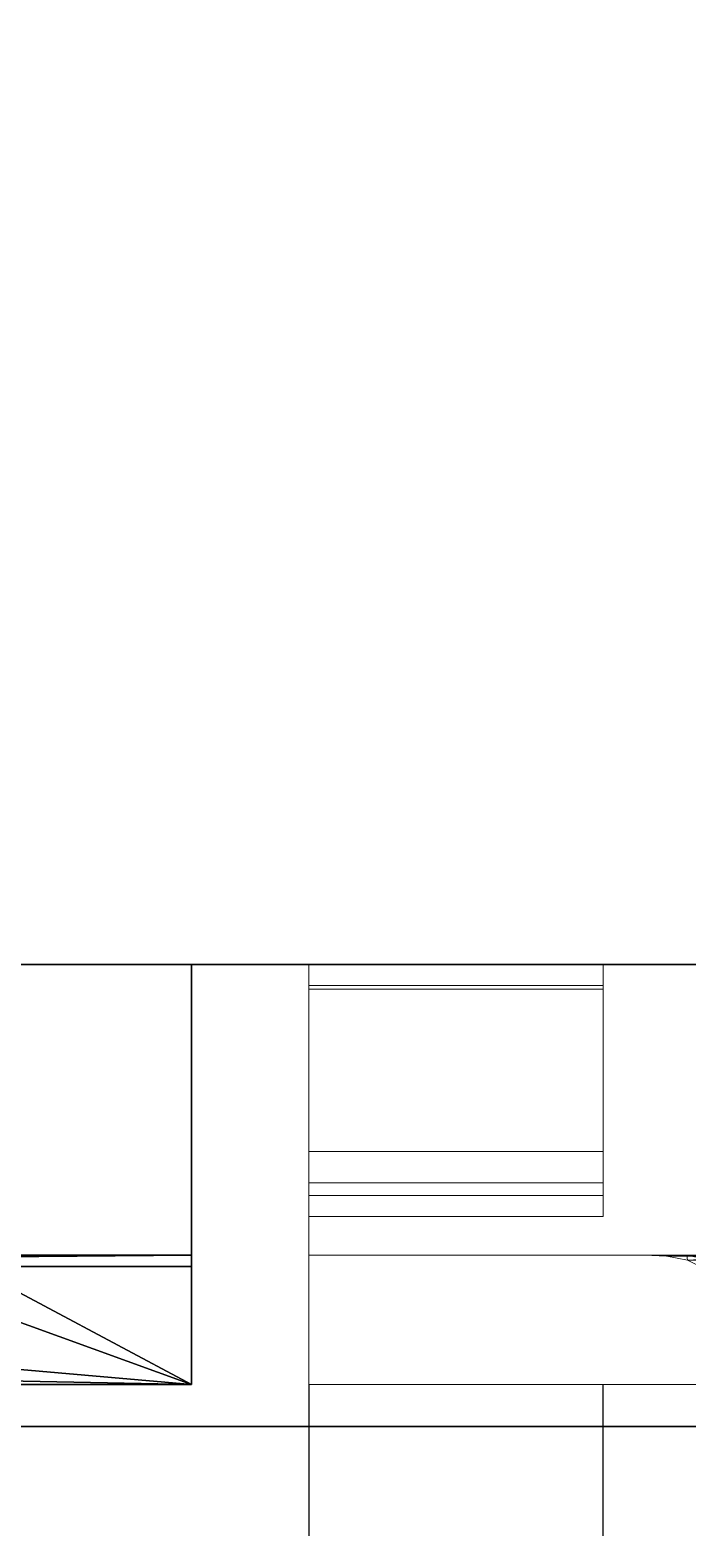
# Model space of a CAD drawing. Header units: millimetres. Extents: x -1 to 1346, y -1098 to 1.
# Drawn here: x 376.8 to 455, y -712 to -533.7 of the extents above; entities that cross this region are included whole.
import ezdxf

# ---------------------------------------------------------------- set-up
doc = ezdxf.new("R2010")
doc.units = ezdxf.units.MM
doc.linetypes.add('NASCOSTA', pattern=[9.525, 6.35, -3.175])
for name, color, linetype in [('IQ_200_2D', 1, 'Continuous'), ('IQ_200_3D', 1, 'Continuous'), ('IQ_204_2D', 7, 'Continuous'), ('IQ_204_3D', 7, 'Continuous'), ('IQ_BLUE_3D', 5, 'Continuous'), ('IQ_GRAY_3D', 9, 'Continuous')]:
    doc.layers.add(name, color=color, linetype=linetype)

# ---------------------------------------------------------------- blocks, each defined once
blk = doc.blocks.new('hpp_cutout_2c_l_3d')
at = {"layer": 'IQ_200_3D'}
mesh = blk.add_polyface(dxfattribs=at)
corners = [(1345, 0, 50), (0, 0, 50), (0, -700, 50), (1345, -700, 50)]
mesh.append_faces([[corners[k] for k in face] for face in [(0, 1, 2, 3)]])
mesh = blk.add_polyface(dxfattribs=at)
corners = [(1345, -700, 0), (0, -700, 0), (0, 0, 0), (1345, 0, 0)]
mesh.append_faces([[corners[k] for k in face] for face in [(0, 1, 2, 3)]])
mesh = blk.add_polyface(dxfattribs=at)
corners = [(1345, -700, 50), (0, -700, 50), (0, -700, 0), (1345, -700, 0)]
mesh.append_faces([[corners[k] for k in face] for face in [(0, 1, 2, 3)]])
blk = doc.blocks.new('hpp_elx_bi_tn_l')
at = {"layer": 'IQ_200_3D'}
mesh = blk.add_polyface(dxfattribs=at)
corners = [(369, -50, 47), (0, -50, 47), (0, 0, 47), (369, 0, 47)]
mesh.append_faces([[corners[k] for k in face] for face in [(0, 1, 2, 3)]])
mesh = blk.add_polyface(dxfattribs=at)
corners = [(369, 0, 675), (0, 0, 675), (0, -34.6, 675), (369, -34.6, 675)]
mesh.append_faces([[corners[k] for k in face] for face in [(0, 1, 2, 3)]])
mesh = blk.add_polyface(dxfattribs=at)
corners = [(369, -50, 568.83), (369, -50, 47), (369, 0, 47), (369, 0, 675), (369, -34.6, 675), (369, -34.6, 626.33)]
mesh.append_faces([[corners[k] for k in face] for face in [(3, 5, 0)]], dxfattribs={"vtx0": -1, "vtx2": -1})
mesh.append_faces([[corners[k] for k in face] for face in [(3, 4, 5)]], dxfattribs={"vtx2": -1})
mesh.append_faces([[corners[k] for k in face] for face in [(0, 1, 2, 3)]], dxfattribs={"vtx3": -1})
mesh = blk.add_polyface(dxfattribs=at)
corners = [(369, -34.6, 675), (0, -34.6, 675), (0, -34.6, 626.33), (369, -34.6, 626.33)]
mesh.append_faces([[corners[k] for k in face] for face in [(0, 1, 2, 3)]])
mesh = blk.add_polyface(dxfattribs=at)
corners = [(369, -50, 47), (0, -50, 47), (0, -50, 568.83), (369, -50, 568.83)]
mesh.append_faces([[corners[k] for k in face] for face in [(0, 1, 2, 3)]])
at = {"layer": 'IQ_BLUE_3D'}
mesh = blk.add_polyface(dxfattribs=at)
corners = [(369, -35.97, 621.21), (369, -34.6, 626.33), (0, -34.6, 626.33), (0, -35.97, 621.21), (214.63, -35.97, 621.21), (223.47, -37.29, 616.28), (333.85, -37.29, 616.28), (342.69, -35.97, 621.21)]
mesh.append_faces([[corners[k] for k in face] for face in [(5, 6, 7, 4), (2, 3, 4, 1)]], dxfattribs={"vtx2": -1})
mesh.append_faces([[corners[k] for k in face] for face in [(7, 0, 1, 4)]], dxfattribs={"vtx2": -1, "vtx3": -1})
at = {"layer": 'IQ_GRAY_3D'}
mesh = blk.add_polyface(dxfattribs=at)
corners = [(369, -35.97, 621.21), (342.69, -35.97, 621.21), (333.85, -37.29, 616.28), (223.47, -37.29, 616.28), (214.63, -35.97, 621.21), (0, -35.97, 621.21), (0, -50, 568.83), (369, -50, 568.83), (56.07, -38.59, 611.42), (178.75, -38.59, 611.42), (178.75, -46.23, 582.9), (56.07, -46.23, 582.9)]
mesh.append_faces([[corners[k] for k in face] for face in [(2, 7, 1), (4, 10, 3), (8, 5, 11), (6, 11, 5)]], dxfattribs={"vtx0": -1, "vtx1": -1})
mesh.append_faces([[corners[k] for k in face] for face in [(7, 3, 10)]], dxfattribs={"vtx0": -1, "vtx1": -1, "vtx2": -1})
mesh.append_faces([[corners[k] for k in face] for face in [(7, 2, 3)]], dxfattribs={"vtx0": -1, "vtx2": -1})
mesh.append_faces([[corners[k] for k in face] for face in [(9, 10, 4)]], dxfattribs={"vtx1": -1, "vtx2": -1})
mesh.append_faces([[corners[k] for k in face] for face in [(8, 9, 4, 5), (10, 11, 6, 7)]], dxfattribs={"vtx1": -1, "vtx3": -1})
mesh.append_faces([[corners[k] for k in face] for face in [(7, 0, 1)]], dxfattribs={"vtx2": -1})
blk = doc.blocks.new('hpp_sd_l_2d')
at = {"layer": 'IQ_204_2D', "linetype": 'NASCOSTA', "ltscale": 10}
for p, q in [((0, 0), (0, -403)), ((35, -403), (35, 0))]:
    blk.add_line(p, q, dxfattribs=at)
blk.add_arc((-1, 38.39), 442.86, 274.663, 354.3773, dxfattribs=at)
blk = doc.blocks.new('hpp_sd_l_3d')
at = {"layer": 'IQ_200_3D', "lineweight": 9}
mesh = blk.add_polyface(dxfattribs=at)
corners = [(0, -50, 568.83), (0, -50, 47), (0, 0, 47), (0, 0, 675), (0, -34.6, 675), (0, -34.6, 626.33)]
mesh.append_faces([[corners[k] for k in face] for face in [(5, 3, 0)]], dxfattribs={"vtx0": -1, "vtx1": -1})
mesh.append_faces([[corners[k] for k in face] for face in [(5, 4, 3)]], dxfattribs={"vtx2": -1})
mesh.append_faces([[corners[k] for k in face] for face in [(3, 2, 1, 0)]], dxfattribs={"vtx3": -1})
mesh = blk.add_polyface(dxfattribs=at)
corners = [(0, 0, 47), (0, -50, 47), (440, -50, 47), (440, 0, 47)]
mesh.append_faces([[corners[k] for k in face] for face in [(3, 2, 1, 0)]])
mesh = blk.add_polyface(dxfattribs=at)
corners = [(0, 0, 675), (0, 0, 47), (440, 0, 47), (440, 0, 675)]
mesh.append_faces([[corners[k] for k in face] for face in [(3, 2, 1, 0)]])
mesh = blk.add_polyface(dxfattribs=at)
corners = [(0, -34.6, 675), (0, 0, 675), (440, 0, 675), (440, -34.6, 675)]
mesh.append_faces([[corners[k] for k in face] for face in [(3, 2, 1, 0)]])
mesh = blk.add_polyface(dxfattribs=at)
corners = [(440, -34.6, 626.33), (0, -34.6, 626.33), (0, -34.6, 675), (440, -34.6, 675), (48.27, -34.6, 656.6), (391.73, -34.6, 656.6), (392.86, -34.6, 657.73), (395.04, -34.6, 659.62), (397.47, -34.6, 661.17), (400.09, -34.6, 662.35), (39.91, -34.6, 662.35), (42.53, -34.6, 661.17), (44.96, -34.6, 659.62), (47.14, -34.6, 657.73)]
mesh.append_faces([[corners[k] for k in face] for face in [(10, 13, 12, 11)]], dxfattribs={"vtx0": -1})
mesh.append_faces([[corners[k] for k in face] for face in [(13, 10, 1, 4)]], dxfattribs={"vtx0": -1, "vtx1": -1, "vtx2": -1})
mesh.append_faces([[corners[k] for k in face] for face in [(9, 3, 2, 10), (9, 0, 3)]], dxfattribs={"vtx0": -1, "vtx2": -1})
mesh.append_faces([[corners[k] for k in face] for face in [(7, 6, 9, 8)]], dxfattribs={"vtx1": -1})
mesh.append_faces([[corners[k] for k in face] for face in [(2, 1, 10)]], dxfattribs={"vtx1": -1, "vtx2": -1})
mesh.append_faces([[corners[k] for k in face] for face in [(6, 5, 0, 9)]], dxfattribs={"vtx1": -1, "vtx2": -1, "vtx3": -1})
mesh.append_faces([[corners[k] for k in face] for face in [(1, 0, 5, 4)]], dxfattribs={"vtx1": -1, "vtx3": -1})
mesh = blk.add_polyface(dxfattribs=at)
corners = [(0, -50, 568.83), (0, -34.6, 626.33), (440, -34.6, 626.33), (440, -50, 568.83)]
mesh.append_faces([[corners[k] for k in face] for face in [(3, 2, 1, 0)]])
mesh = blk.add_polyface(dxfattribs=at)
corners = [(48.27, -37.26, 656.6), (47.73, -36.73, 657.14), (47.14, -36.25, 657.73), (45.05, -35.22, 659.55), (42.6, -34.74, 661.13), (39.91, -34.6, 662.35), (400.09, -34.6, 662.35), (397.4, -34.74, 661.13), (394.95, -35.22, 659.55), (392.86, -36.25, 657.73), (392.27, -36.73, 657.14), (391.73, -37.26, 656.6)]
mesh.append_faces([[corners[k] for k in face] for face in [(5, 4, 7, 6)]], dxfattribs={"vtx1": -1})
mesh.append_faces([[corners[k] for k in face] for face in [(4, 3, 8, 7), (9, 8, 3, 2), (2, 1, 10, 9)]], dxfattribs={"vtx1": -1, "vtx3": -1})
mesh.append_faces([[corners[k] for k in face] for face in [(1, 0, 11, 10)]], dxfattribs={"vtx3": -1})
mesh = blk.add_polyface(dxfattribs=at)
corners = [(39.91, -34.6, 662.35), (42.6, -34.74, 661.13), (45.05, -35.22, 659.55), (47.14, -36.25, 657.73), (47.14, -34.6, 657.73), (44.96, -34.6, 659.62), (42.53, -34.6, 661.17), (41, -34.66, 661.86), (47.14, -35.09, 657.73), (41.02, -34.6, 661.85)]
mesh.append_faces([[corners[k] for k in face] for face in [(8, 5, 4)]], dxfattribs={"vtx0": -1})
mesh.append_faces([[corners[k] for k in face] for face in [(2, 5, 8)]], dxfattribs={"vtx0": -1, "vtx1": -1, "vtx2": -1})
mesh.append_faces([[corners[k] for k in face] for face in [(1, 6, 5), (6, 1, 7)]], dxfattribs={"vtx0": -1, "vtx2": -1})
mesh.append_faces([[corners[k] for k in face] for face in [(2, 1, 5), (9, 6, 7)]], dxfattribs={"vtx1": -1, "vtx2": -1})
mesh.append_faces([[corners[k] for k in face] for face in [(8, 3, 2), (7, 0, 9)]], dxfattribs={"vtx2": -1})
mesh = blk.add_polyface(dxfattribs=at)
corners = [(0, -50, 47), (0, -50, 568.83), (440, -50, 568.83), (440, -50, 47)]
mesh.append_faces([[corners[k] for k in face] for face in [(3, 2, 1, 0)]])
at = {"layer": 'IQ_204_3D', "lineweight": 9}
mesh = blk.add_polyface(dxfattribs=at)
corners = [(0, -22.26, 38), (0, -27.5, 38), (0, -27.5, 44.5), (0, -30, 44.5), (0, -30, 35.5), (0, -2.5, 35.5), (0, -2.5, 15.5), (0, 0, 15.5), (0, 0, 38), (0, -26, 44.5), (0, -2.5, 44.5), (0, -2.5, 41.25), (0, 0, 41.25), (0, 0, 47), (0, -26, 47), (0, -2.95, 676), (0, 0, 676), (0, 0, 688.5), (0, -2.5, 688.5), (0, -2.5, 678.5), (0, -26, 678.5), (0, -26, 676)]
mesh.append_faces([[corners[k] for k in face] for face in [(13, 10, 9, 14), (19, 15, 21, 20), (16, 19, 18, 17)]], dxfattribs={"vtx0": -1})
mesh.append_faces([[corners[k] for k in face] for face in [(19, 16, 15)]], dxfattribs={"vtx0": -1, "vtx2": -1})
mesh.append_faces([[corners[k] for k in face] for face in [(0, 8, 5)]], dxfattribs={"vtx1": -1, "vtx2": -1})
mesh.append_faces([[corners[k] for k in face] for face in [(5, 4, 1, 0)]], dxfattribs={"vtx1": -1, "vtx3": -1})
mesh.append_faces([[corners[k] for k in face] for face in [(4, 3, 2, 1), (8, 7, 6, 5), (13, 12, 11, 10)]], dxfattribs={"vtx3": -1})
mesh = blk.add_polyface(dxfattribs=at)
corners = [(0, 0, 15.5), (0, -2.5, 15.5), (35, -2.5, 15.5), (35, 0, 15.5)]
mesh.append_faces([[corners[k] for k in face] for face in [(3, 2, 1, 0)]])
mesh = blk.add_polyface(dxfattribs=at)
corners = [(0, 0, 38), (0, 0, 15.5), (35, 0, 15.5), (35, 0, 38)]
mesh.append_faces([[corners[k] for k in face] for face in [(3, 2, 1, 0)]])
mesh = blk.add_polyface(dxfattribs=at)
corners = [(0, -22.26, 38), (0, 0, 38), (35, 0, 38), (35, -22.26, 38)]
mesh.append_faces([[corners[k] for k in face] for face in [(3, 2, 1, 0)]])
mesh = blk.add_polyface(dxfattribs=at)
corners = [(0, 0, 47), (0, 0, 41.25), (35, 0, 41.25), (35, 0, 47)]
mesh.append_faces([[corners[k] for k in face] for face in [(3, 2, 1, 0)]])
mesh = blk.add_polyface(dxfattribs=at)
corners = [(0, -26, 47), (0, 0, 47), (35, 0, 47), (35, -26, 47)]
mesh.append_faces([[corners[k] for k in face] for face in [(3, 2, 1, 0)]])
mesh = blk.add_polyface(dxfattribs=at)
corners = [(0, 0, 41.25), (0, -2.5, 41.25), (35, -2.5, 41.25), (35, 0, 41.25)]
mesh.append_faces([[corners[k] for k in face] for face in [(3, 2, 1, 0)]])
mesh = blk.add_polyface(dxfattribs=at)
corners = [(0, 0, 676), (0, -2.95, 676), (35, -2.95, 676), (35, 0, 676)]
mesh.append_faces([[corners[k] for k in face] for face in [(3, 2, 1, 0)]])
mesh = blk.add_polyface(dxfattribs=at)
corners = [(0, 0, 688.5), (0, 0, 676), (35, 0, 676), (35, 0, 688.5)]
mesh.append_faces([[corners[k] for k in face] for face in [(3, 2, 1, 0)]])
mesh = blk.add_polyface(dxfattribs=at)
corners = [(0, -2.5, 688.5), (0, 0, 688.5), (35, 0, 688.5), (35, -2.5, 688.5)]
mesh.append_faces([[corners[k] for k in face] for face in [(3, 2, 1, 0)]])
mesh = blk.add_polyface(dxfattribs=at)
corners = [(35, -22.26, 38), (35, 0, 38), (35, 0, 15.5), (35, -2.5, 15.5), (35, -2.5, 35.5), (35, -30, 35.5), (35, -30, 44.5), (35, -27.5, 44.5), (35, -27.5, 38), (35, -26, 44.5), (35, -26, 47), (35, 0, 47), (35, 0, 41.25), (35, -2.5, 41.25), (35, -2.5, 44.5), (35, -2.95, 676), (35, -26, 676), (35, -26, 678.5), (35, -2.5, 678.5), (35, -2.5, 688.5), (35, 0, 688.5), (35, 0, 676)]
mesh.append_faces([[corners[k] for k in face] for face in [(5, 8, 7, 6), (11, 14, 13, 12)]], dxfattribs={"vtx0": -1})
mesh.append_faces([[corners[k] for k in face] for face in [(18, 15, 21)]], dxfattribs={"vtx0": -1, "vtx2": -1})
mesh.append_faces([[corners[k] for k in face] for face in [(19, 18, 21, 20), (16, 15, 18, 17)]], dxfattribs={"vtx1": -1})
mesh.append_faces([[corners[k] for k in face] for face in [(0, 8, 5)]], dxfattribs={"vtx1": -1, "vtx2": -1})
mesh.append_faces([[corners[k] for k in face] for face in [(5, 4, 1, 0)]], dxfattribs={"vtx1": -1, "vtx3": -1})
mesh.append_faces([[corners[k] for k in face] for face in [(3, 2, 1, 4)]], dxfattribs={"vtx2": -1})
mesh.append_faces([[corners[k] for k in face] for face in [(11, 10, 9, 14)]], dxfattribs={"vtx3": -1})
mesh = blk.add_polyface(dxfattribs=at)
corners = [(0, -2.5, 35.5), (0, -30, 35.5), (35, -30, 35.5), (35, -2.5, 35.5)]
mesh.append_faces([[corners[k] for k in face] for face in [(3, 2, 1, 0)]])
mesh = blk.add_polyface(dxfattribs=at)
corners = [(0, -2.5, 15.5), (0, -2.5, 35.5), (35, -2.5, 35.5), (35, -2.5, 15.5)]
mesh.append_faces([[corners[k] for k in face] for face in [(3, 2, 1, 0)]])
mesh = blk.add_polyface(dxfattribs=at)
corners = [(0, -2.5, 44.5), (0, -26, 44.5), (35, -26, 44.5), (35, -2.5, 44.5)]
mesh.append_faces([[corners[k] for k in face] for face in [(3, 2, 1, 0)]])
mesh = blk.add_polyface(dxfattribs=at)
corners = [(0, -2.5, 41.25), (0, -2.5, 44.5), (35, -2.5, 44.5), (35, -2.5, 41.25)]
mesh.append_faces([[corners[k] for k in face] for face in [(3, 2, 1, 0)]])
mesh = blk.add_polyface(dxfattribs=at)
corners = [(0, -2.5, 678.5), (0, -2.5, 688.5), (35, -2.5, 688.5), (35, -2.5, 678.5)]
mesh.append_faces([[corners[k] for k in face] for face in [(3, 2, 1, 0)]])
mesh = blk.add_polyface(dxfattribs=at)
corners = [(0, -26, 678.5), (0, -2.5, 678.5), (35, -2.5, 678.5), (35, -26, 678.5)]
mesh.append_faces([[corners[k] for k in face] for face in [(3, 2, 1, 0)]])
mesh = blk.add_polyface(dxfattribs=at)
corners = [(0, -2.95, 676), (0, -26, 676), (35, -26, 676), (35, -2.95, 676)]
mesh.append_faces([[corners[k] for k in face] for face in [(3, 2, 1, 0)]])
mesh = blk.add_polyface(dxfattribs=at)
corners = [(0, -27.5, 38), (0, -22.26, 38), (35, -22.26, 38), (35, -27.5, 38)]
mesh.append_faces([[corners[k] for k in face] for face in [(3, 2, 1, 0)]])
mesh = blk.add_polyface(dxfattribs=at)
corners = [(0, -26, 44.5), (0, -26, 47), (35, -26, 47), (35, -26, 44.5)]
mesh.append_faces([[corners[k] for k in face] for face in [(3, 2, 1, 0)]])
mesh = blk.add_polyface(dxfattribs=at)
corners = [(0, -26, 676), (0, -26, 678.5), (35, -26, 678.5), (35, -26, 676)]
mesh.append_faces([[corners[k] for k in face] for face in [(3, 2, 1, 0)]])
mesh = blk.add_polyface(dxfattribs=at)
corners = [(0, -27.5, 44.5), (0, -27.5, 38), (35, -27.5, 38), (35, -27.5, 44.5)]
mesh.append_faces([[corners[k] for k in face] for face in [(3, 2, 1, 0)]])
mesh = blk.add_polyface(dxfattribs=at)
corners = [(0, -30, 44.5), (0, -27.5, 44.5), (35, -27.5, 44.5), (35, -30, 44.5)]
mesh.append_faces([[corners[k] for k in face] for face in [(3, 2, 1, 0)]])
mesh = blk.add_polyface(dxfattribs=at)
corners = [(0, -30, 35.5), (0, -30, 44.5), (35, -30, 44.5), (35, -30, 35.5)]
mesh.append_faces([[corners[k] for k in face] for face in [(3, 2, 1, 0)]])

msp = doc.modelspace()

# ---------------------------------------------------------------- linework, layer by layer
at = {"layer": 'IQ_200_2D'}
msp.add_lwpolyline([(0, 0), (1345, 0), (1345, -700), (0, -700)], close=True, dxfattribs=at)
at = {"layer": 'IQ_200_3D'}
msp.add_3dface([(1343, -645, 150), (2, -645, 150), (2, 0, 150), (1343, 0, 150)], dxfattribs=at)
for points, invisible_edges in [([(27, -645, 198), (2, -645, 198), (2, -645, 150), (1343, -645, 150)], 8), ([(1343, -645, 150), (1343, -645, 198), (1318, -645, 198), (27, -645, 198)], 12), ([(1318, -645, 198), (1318, -645, 850), (27, -645, 850), (27, -645, 198)], 8), ([(1318, -645, 198), (1318, -645, 850), (27, -645, 850), (27, -645, 198)], 4)]:
    msp.add_3dface(points, dxfattribs=dict(at, invisible_edges=invisible_edges))
at = {"layer": 'IQ_204_2D', "linetype": 'NASCOSTA', "ltscale": 10}
msp.add_line((2, -645), (1343, -645), dxfattribs=at)
at = {"layer": 'IQ_204_2D', "linetype": 'NASCOSTA', "ltscale": 5}
msp.add_line((396, -645), (396, -695), dxfattribs=at)
at = {"layer": 'IQ_204_2D', "color": 7, "linetype": 'NASCOSTA', "ltscale": 10}
msp.add_lwpolyline([(2, 0), (1343, 0), (1343, -645), (2, -645)], close=True, dxfattribs=at)

# ---------------------------------------------------------------- block references
for name, p in [('hpp_cutout_2c_l_3d', (0, 0, 850)), ('hpp_elx_bi_tn_l', (27, -645, 150)), ('hpp_sd_l_3d', (410, -645, 150)), ('hpp_sd_l_2d', (410, -695))]:
    msp.add_blockref(name, p)

doc.saveas('drawing.dxf')
